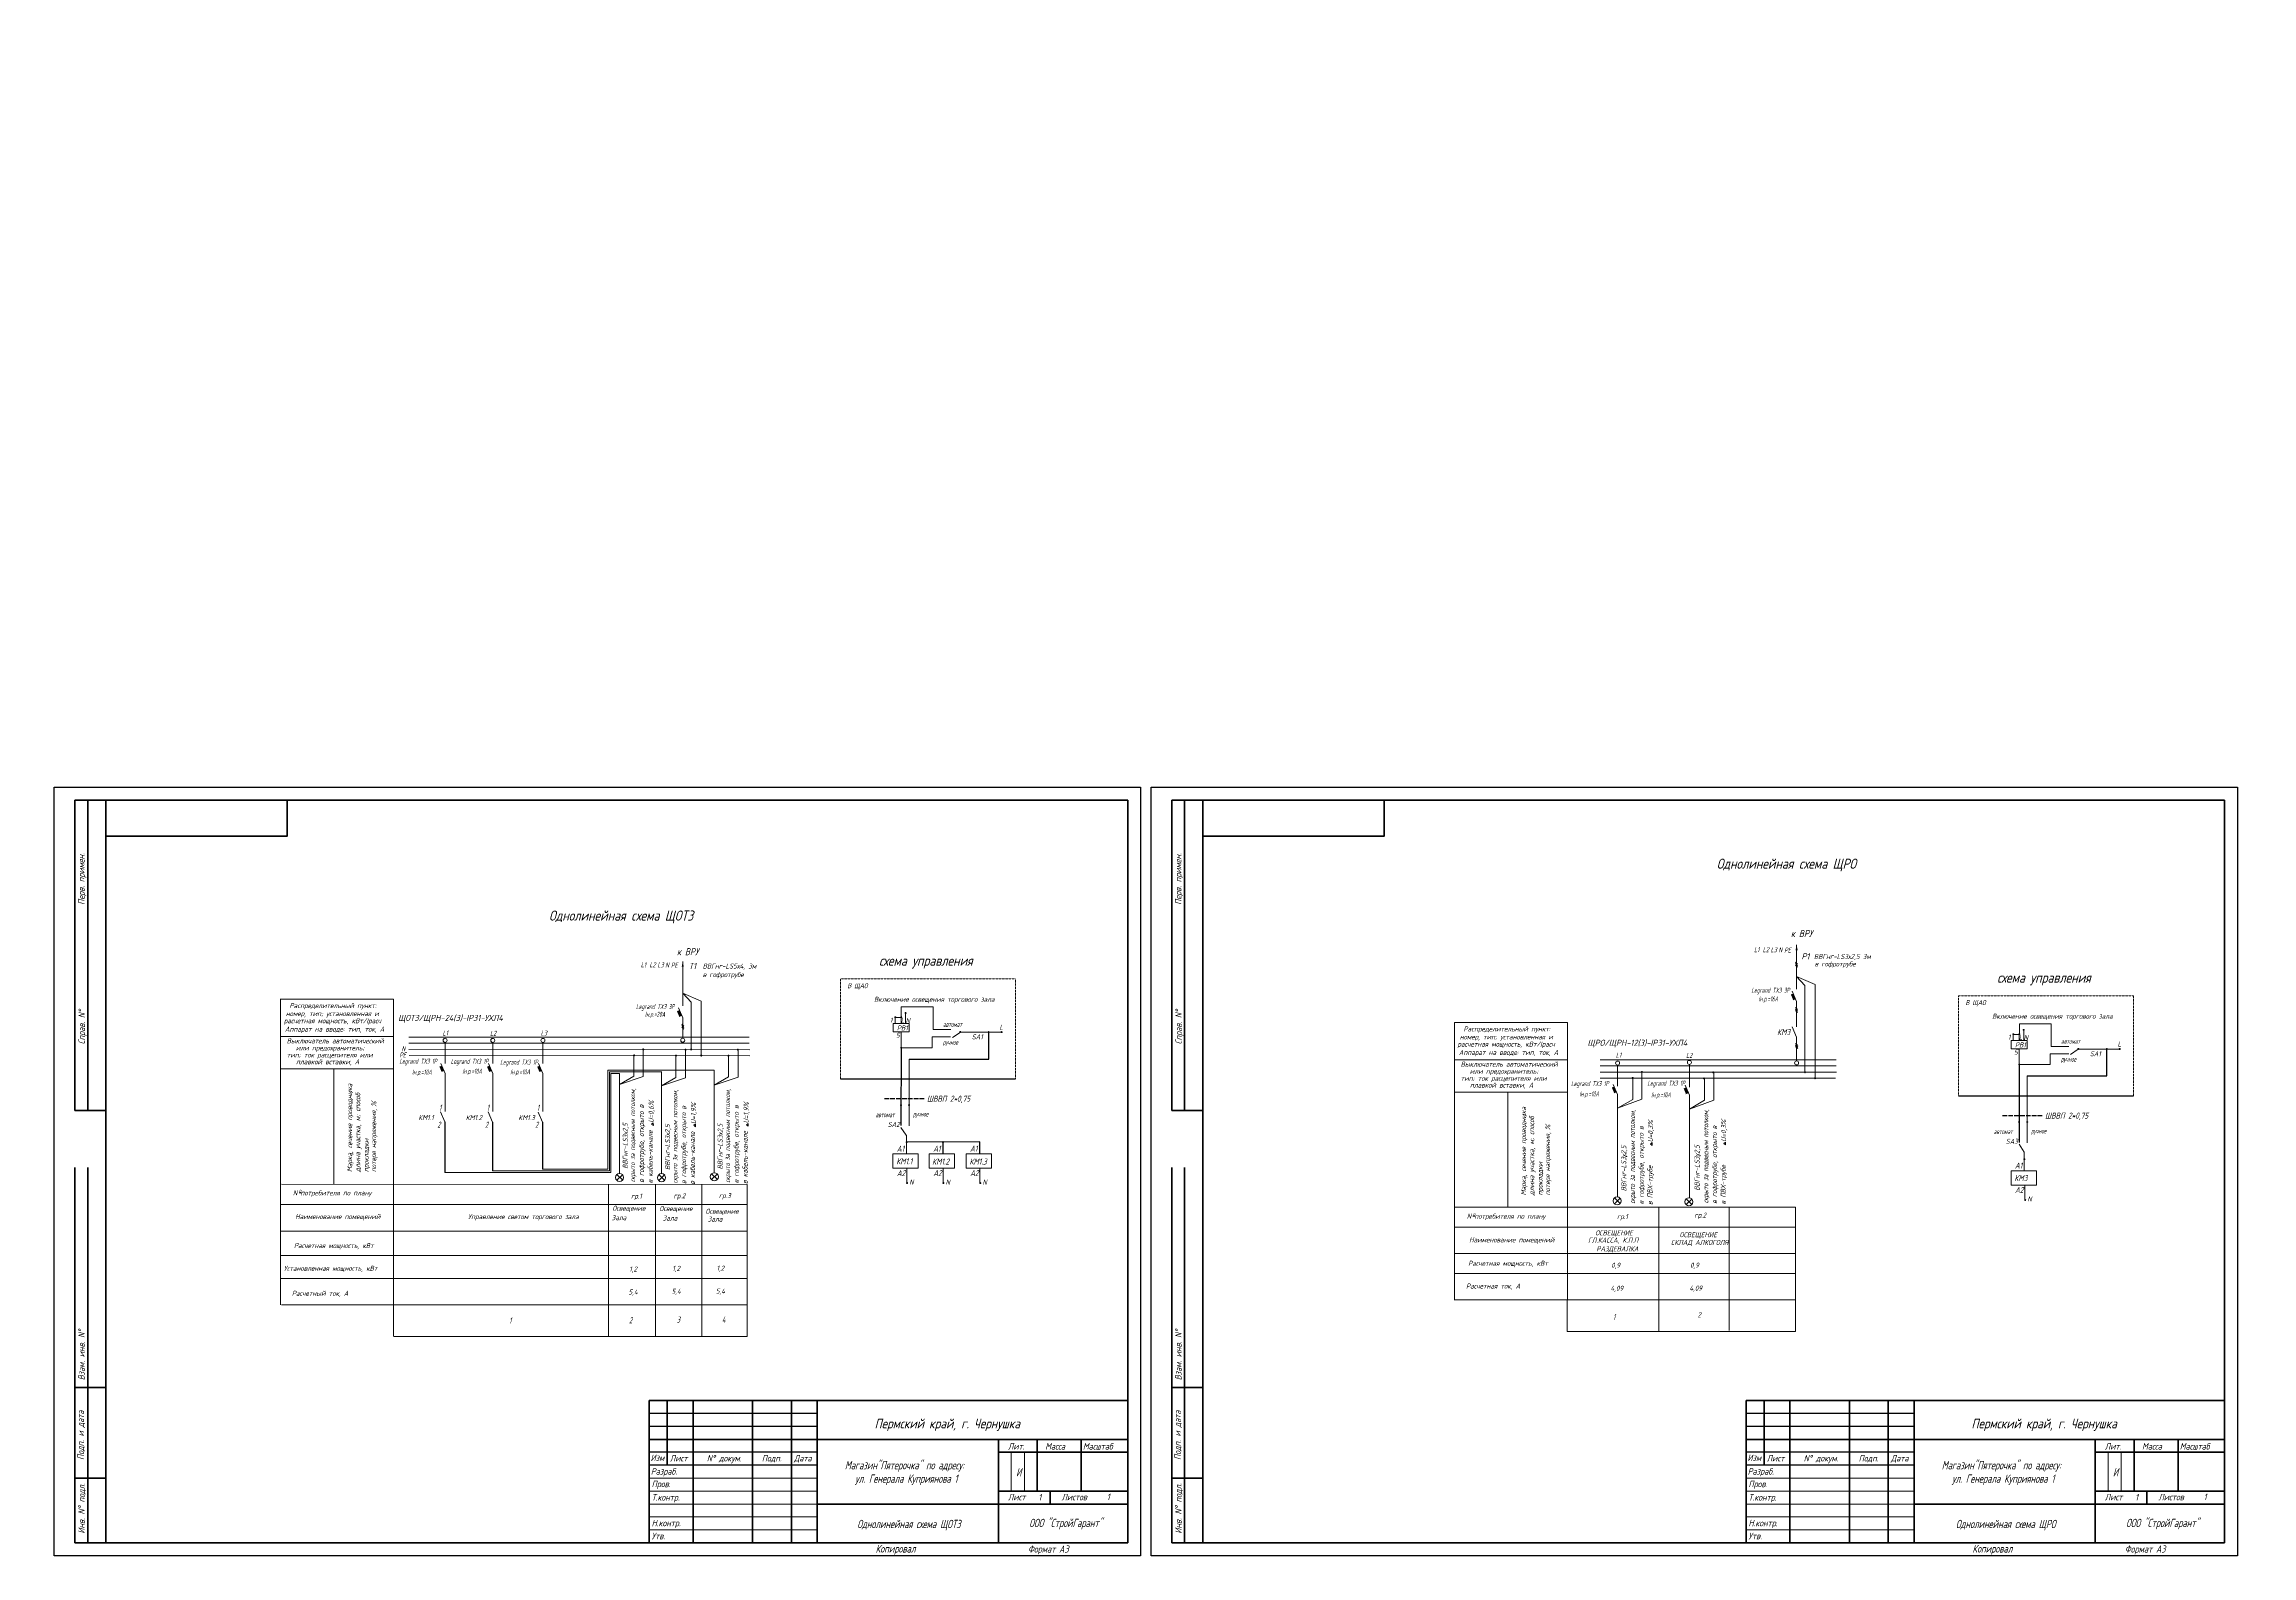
# Model space of a CAD drawing. Header units: millimetres. Extents: x 750 to 1911925457632, y 500 to 46276.
# Drawn here: x 179975 to 239858, y 510 to 41492 of the extents above; entities that cross this region are included whole.
import ezdxf
from ezdxf.enums import TextEntityAlignment as Align

# ---------------------------------------------------------------- set-up
doc = ezdxf.new("R2010")
doc.units = ezdxf.units.MM
doc.linetypes.add('HIDDEN2', pattern=[4.7625, 3.175, -1.5875])
for name, color, linetype in [('1', 7, 'Continuous'), ('KONTUR', 7, 'Continuous'), ('ST', 7, 'Continuous'), ('вова', 7, 'Continuous'), ('Проводки', 1, 'Continuous'), ('Электропроводки', 1, 'Continuous')]:
    doc.layers.add(name, color=color, linetype=linetype)
doc.layers.add('SHTAMP_Ном_пера__98', color=7, linetype='Continuous', lineweight=25, true_color=0x1f1f1f)
for name, color, linetype, lineweight in [('Основная', 7, 'Continuous', 40), ('текст', 250, 'Continuous', 20), ('тонкая', 7, 'Continuous', 20)]:
    doc.layers.add(name, color=color, linetype=linetype, lineweight=lineweight)
doc.styles.add('ROMANS', font='romans.shx', dxfattribs={"width": 0.7, "oblique": 15, "height": 1})
doc.styles.add('стиль1', font='romans.shx', dxfattribs={"width": 0.75, "oblique": 15, "height": 3.5})

msp = doc.modelspace()

# ---------------------------------------------------------------- hatches: boundary and pattern name
at = {"layer": 'Проводки', "lineweight": 20, "ltscale": 0.5}
h = msp.add_hatch(color=0, dxfattribs=at)
h.paths.add_polyline_path([(227510, 17073), (227510, 16929), (227539, 16929)])
h.paths.add_polyline_path([(227510, 17073), (227480, 16929), (227510, 16929)])
h = msp.add_hatch(color=0, dxfattribs=at)
h.paths.add_polyline_path([(197296, 16623), (197296, 16479), (197326, 16479)])
h.paths.add_polyline_path([(197296, 16623), (197267, 16479), (197296, 16479)])

# ---------------------------------------------------------------- linework, layer by layer
at = {"color": 0, "lineweight": 20}
for p, q in [((227510, 16212), (227737, 15969)), ((197296, 15762), (197524, 15519)), ((203342, 14944), (203341, 15226)), ((233669, 14486), (233669, 14768)), ((195967, 13516), (195967, 14095)), ((196223, 13505), (196223, 14248)), ((197112, 13482), (197112, 14061)), ((197368, 13471), (197368, 14214)), ((198540, 13499), (198540, 14078)), ((198796, 13488), (198796, 14231)), ((228587, 13794), (228541, 13794)), ((195578, 13284), (195967, 13516)), ((196723, 13250), (197112, 13482)), ((198151, 13267), (198540, 13499)), ((223063, 12885), (223063, 13465)), ((223313, 12886), (223313, 13629)), ((225010, 12861), (225010, 13440)), ((225260, 12861), (225260, 13604)), ((222654, 12642), (223063, 12885)), ((224601, 12618), (225010, 12861))]:
    msp.add_line(p, q, dxfattribs=at)
at = {"color": 0, "lineweight": 20, "ltscale": 0.5}
for p, q in [((227737, 15969), (227737, 13609)), ((197525, 15521), (197525, 14237))]:
    msp.add_line(p, q, dxfattribs=at)
for p, q in [((205596, 13977), (205596, 14708)), ((203222, 14287), (203215, 12173)), ((203436, 13977), (205596, 13977)), ((233549, 13829), (233543, 11715)), ((235924, 13519), (235924, 14250)), ((201575, 13443), (206322, 13443)), ((233764, 13519), (235924, 13519)), ((202769, 12906), (202894, 12906)), ((202926, 12906), (203051, 12906)), ((203082, 12906), (203207, 12906)), ((203249, 12905), (203374, 12905)), ((203405, 12905), (203530, 12905)), ((203562, 12905), (203687, 12905)), ((203719, 12905), (203843, 12905)), ((231902, 12985), (236650, 12985)), ((190844, 12272), (190844, 10901)), ((192137, 12270), (192137, 10945)), ((193497, 12270), (193497, 10988)), ((233097, 12448), (233222, 12448)), ((233254, 12448), (233379, 12448)), ((233410, 12448), (233535, 12448)), ((233577, 12447), (233702, 12447)), ((233733, 12447), (233858, 12447)), ((233890, 12447), (234015, 12447)), ((234046, 12447), (234171, 12447)), ((205355, 11729), (203367, 11724)), ((204356, 11408), (204356, 11727)), ((205356, 11408), (205355, 11729))]:
    msp.add_line(p, q)
at = {"color": 0}
for p, q in [((200946, 4369), (196385, 4369)), ((230698, 4369), (226137, 4369)), ((200946, 4018), (196385, 4018)), ((230698, 4018), (226137, 4018)), ((200946, 3317), (196385, 3317)), ((230698, 3317), (226137, 3317)), ((200946, 2966), (196385, 2966)), ((230698, 2966), (226137, 2966)), ((205858, 861), (205858, 861)), ((235609, 861), (235609, 861))]:
    msp.add_line(p, q, dxfattribs=at)
at = {"layer": '1', "color": 0, "lineweight": 20}
for p, q in [((227510, 15869), (227510, 17073)), ((197296, 15419), (197296, 16623)), ((227482, 16605), (227537, 16550)), ((227482, 16564), (227537, 16509)), ((227482, 16523), (227537, 16468)), ((227510, 16212), (228011, 15998)), ((186387, 7315), (186387, 15607)), ((186387, 15602), (189450, 15602)), ((189450, 15603), (189450, 6454)), ((197296, 15762), (197797, 15548)), ((227510, 15542), (227392, 15815)), ((227480, 15612), (227414, 15585)), ((228011, 15998), (228011, 13452)), ((197295, 15091), (197177, 15363)), ((197265, 15161), (197199, 15134)), ((197297, 14543), (197297, 15093)), ((197798, 15550), (197798, 14073)), ((203222, 14944), (203222, 15113)), ((227482, 15376), (227537, 15321)), ((227482, 15334), (227537, 15280)), ((227482, 15293), (227537, 15239)), ((227510, 14852), (227510, 15541)), ((186387, 14590), (189450, 14590)), ((189865, 14571), (199100, 14570)), ((189865, 14407), (199097, 14409)), ((190851, 13859), (190851, 14430)), ((192144, 13857), (192144, 14428)), ((193504, 13857), (193504, 14428)), ((197270, 14928), (197324, 14873)), ((197270, 14887), (197324, 14832)), ((197270, 14846), (197324, 14791)), ((204824, 14702), (204611, 14559)), ((218229, 7456), (218229, 14969)), ((218229, 14969), (221292, 14969)), ((221292, 14969), (221292, 7456)), ((227510, 14575), (227392, 14847)), ((227484, 14397), (227539, 14342)), ((227510, 13927), (227510, 14583)), ((233550, 14486), (233550, 14655)), ((189867, 14234), (199117, 14229)), ((189877, 14070), (199119, 14067)), ((190852, 13586), (190734, 13859)), ((192144, 13584), (192027, 13857)), ((193505, 13584), (193387, 13857)), ((218229, 13958), (221292, 13958)), ((222177, 13958), (228587, 13958)), ((222177, 13794), (228570, 13794)), ((222654, 13244), (222654, 13815)), ((224601, 13219), (224602, 13832)), ((227484, 14356), (227539, 14301)), ((227484, 14315), (227539, 14260)), ((235151, 14244), (234938, 14101)), ((186387, 13715), (189450, 13715)), ((187836, 13715), (187836, 10597)), ((195578, 10876), (195578, 13588)), ((195578, 13284), (196223, 13505)), ((196723, 10876), (196723, 13633)), ((196723, 13250), (197368, 13471)), ((198151, 10891), (198151, 13571)), ((198151, 13267), (198796, 13488)), ((222182, 13621), (228589, 13621)), ((222182, 13457), (228562, 13457)), ((222654, 13020), (222537, 13292)), ((224601, 12995), (224484, 13268)), ((218229, 13082), (221292, 13082)), ((219679, 13082), (219679, 9965)), ((222624, 13090), (222559, 13063)), ((222654, 10241), (222654, 13019)), ((222654, 12642), (223313, 12886)), ((224571, 13065), (224506, 13038)), ((224601, 10216), (224601, 12994)), ((224601, 12618), (225260, 12861)), ((190844, 12272), (190726, 12545)), ((192137, 12270), (192019, 12543)), ((193497, 12270), (193379, 12542)), ((196451, 12215), (196498, 12252)), ((196499, 12177), (196451, 12215)), ((196501, 12177), (196453, 12215)), ((196498, 12252), (196499, 12177)), ((197597, 12181), (197644, 12218)), ((197645, 12143), (197597, 12181)), ((197646, 12143), (197599, 12181)), ((197644, 12218), (197645, 12143)), ((199025, 12198), (199071, 12235)), ((199073, 12160), (199025, 12198)), ((199074, 12160), (199026, 12198)), ((199071, 12235), (199073, 12160)), ((203359, 11912), (203216, 12125)), ((223544, 11673), (223591, 11711)), ((223592, 11635), (223544, 11673)), ((223591, 11711), (223592, 11635)), ((225532, 11688), (225578, 11726)), ((225580, 11650), (225532, 11688)), ((225578, 11726), (225580, 11650)), ((233686, 11454), (233544, 11667)), ((186410, 10583), (199046, 10581)), ((186889, 10347), (186944, 10347)), ((195279, 10582), (195279, 6454)), ((196557, 10582), (196557, 6460)), ((197813, 10581), (197813, 6460)), ((199046, 10581), (199045, 6454)), ((186392, 10035), (199045, 10035)), ((218229, 9965), (227483, 9965)), ((218731, 9714), (218786, 9714)), ((223768, 9965), (223768, 6583)), ((225678, 9965), (225678, 6615)), ((227483, 9965), (227483, 6594)), ((186392, 9316), (199045, 9316)), ((218229, 9418), (227483, 9418)), ((186392, 8653), (199045, 8653)), ((218229, 8706), (227483, 8706)), ((186374, 8028), (199045, 8028)), ((218221, 8163), (227483, 8163)), ((186410, 7315), (199045, 7316)), ((218221, 7452), (227483, 7452))]:
    msp.add_line(p, q, dxfattribs=at)
at = {"layer": '1', "color": 0, "lineweight": 20, "const_width": 27.3}
for points in [[(203048, 15110, 1), (203075, 15110, 1)], [(203209, 15111, 1), (203237, 15111, 1)], [(203327, 15225, 1), (203354, 15225, 1)], [(204810, 14712, 1), (204837, 14712, 1)], [(205594, 14721, 1), (205594, 14693, 1)], [(205945, 14722, 1), (205945, 14694, 1)], [(233376, 14652, 1), (233403, 14652, 1)], [(233537, 14653, 1), (233565, 14653, 1)], [(233655, 14767, 1), (233682, 14767, 1)], [(195964, 14076, 1), (195992, 14076, 1)], [(196211, 14240, 1), (196239, 14240, 1)], [(197101, 14071, 1), (197128, 14071, 1)], [(197361, 14232, 1), (197388, 14232, 1)], [(197511, 14237, 1), (197538, 14237, 1)], [(197784, 14073, 1), (197812, 14073, 1)], [(198521, 14069, 1), (198548, 14069, 1)], [(198777, 14233, 1), (198804, 14233, 1)], [(203208, 14287, 1), (203235, 14287, 1)], [(233536, 13829, 1), (233563, 13829, 1)], [(235138, 14254, 1), (235165, 14254, 1)], [(235922, 14263, 1), (235922, 14235, 1)], [(236273, 14264, 1), (236273, 14236, 1)], [(223049, 13465, 1), (223077, 13465, 1)], [(223299, 13629, 1), (223327, 13629, 1)], [(224985, 13452, 1), (225012, 13452, 1)], [(225235, 13616, 1), (225262, 13616, 1)], [(227723, 13621, 1), (227751, 13621, 1)], [(227997, 13457, 1), (228024, 13457, 1)], [(203203, 12730, 1), (203230, 12730, 1)], [(203423, 12730, 1), (203450, 12730, 1)], [(233531, 12272, 1), (233558, 12272, 1)], [(233751, 12272, 1), (233778, 12272, 1)], [(203369, 11737, 1), (203369, 11710, 1)], [(204357, 11739, 1), (204357, 11712, 1)], [(233688, 11277, 1), (233688, 11249, 1)], [(203368, 10616, 1), (203395, 10616, 1)], [(204354, 10616, 1), (204381, 10616, 1)], [(205353, 10616, 1), (205381, 10616, 1)], [(233696, 10158, 1), (233723, 10158, 1)]]:
    msp.add_lwpolyline(points, format="xyb", close=True, dxfattribs=at)
at = {"layer": '1', "color": 0, "lineweight": 20}
for centre in [(190851, 14485), (192144, 14483), (193504, 14483), (197297, 14488), (222654, 13870), (224602, 13887), (227510, 13872)]:
    msp.add_circle(centre, 54.7, dxfattribs=at)
for p in [(222900, 11340), (224887, 11355)]:
    msp.add_point(p, dxfattribs=at)
for points in [[(227420, 15754), (227420, 15754), (227354, 15727), (227480, 15612)], [(227354, 15727), (227414, 15585), (227480, 15612)], [(227480, 15612), (227480, 15612), (227420, 15754)], [(197205, 15303), (197205, 15303), (197139, 15276), (197265, 15161)], [(197139, 15276), (197199, 15134), (197265, 15161)], [(197265, 15161), (197265, 15161), (197205, 15303)], [(190761, 13799), (190761, 13799), (190696, 13771), (190821, 13657)], [(190821, 13657), (190821, 13657), (190761, 13799)], [(192054, 13797), (192054, 13797), (191988, 13769), (192114, 13655)], [(192114, 13655), (192114, 13655), (192054, 13797)], [(193414, 13797), (193414, 13797), (193349, 13769), (193474, 13654)], [(193474, 13654), (193474, 13654), (193414, 13797)], [(190696, 13771), (190756, 13629), (190821, 13657)], [(191988, 13769), (192049, 13627), (192114, 13655)], [(193349, 13769), (193409, 13627), (193474, 13654)], [(222564, 13232), (222564, 13232), (222498, 13205), (222624, 13090)], [(222498, 13205), (222559, 13063), (222624, 13090)], [(222624, 13090), (222624, 13090), (222564, 13232)], [(224511, 13208), (224511, 13208), (224445, 13180), (224571, 13065)], [(224445, 13180), (224506, 13038), (224571, 13065)], [(224571, 13065), (224571, 13065), (224511, 13208)]]:
    msp.add_solid(points, dxfattribs=at)
at = {"layer": 'KONTUR', "color": 0}
for p, q in [((180247, 510), (180247, 21350)), ((180247, 21350), (209717, 21350)), ((209717, 21350), (209717, 510)), ((209998, 510), (209998, 21350)), ((209998, 21350), (239469, 21350)), ((239469, 21350), (239469, 510)), ((209717, 510), (180247, 510)), ((239469, 510), (209998, 510))]:
    msp.add_line(p, q, dxfattribs=at)
at = {"layer": 'ST', "linetype": 'HIDDEN2', "lineweight": 15}
for p, q in [((201576, 16153), (206322, 16153)), ((201576, 13443), (201576, 16153)), ((206322, 16153), (206322, 13443)), ((231903, 15695), (236650, 15695)), ((231903, 12985), (231903, 15695)), ((236650, 15695), (236650, 12985))]:
    msp.add_line(p, q, dxfattribs=at)
at = {"layer": 'ST', "lineweight": 15}
for p, q in [((203057, 15102), (203225, 15102)), ((203225, 15102), (203225, 15395)), ((203225, 15395), (204085, 15395)), ((204085, 15395), (204085, 14780)), ((204563, 14577), (204061, 14577)), ((204061, 14577), (204061, 14284)), ((204085, 14780), (204569, 14780)), ((204832, 14708), (205942, 14708)), ((233385, 14644), (233552, 14644)), ((233552, 14644), (233552, 14937)), ((233552, 14937), (234413, 14937)), ((234413, 14937), (234413, 14322)), ((204061, 14284), (203219, 14284)), ((203436, 13977), (203437, 12167)), ((234389, 13826), (233546, 13826)), ((234891, 14119), (234389, 14119)), ((234389, 14119), (234389, 13826)), ((234413, 14322), (234897, 14322)), ((235160, 14250), (236269, 14250)), ((233764, 13519), (233764, 11709)), ((203369, 11912), (203365, 11408)), ((233686, 11454), (233686, 10950))]:
    msp.add_line(p, q, dxfattribs=at)
at = {"layer": 'Основная', "color": 0}
for p, q in [((180808, 20999), (180808, 12579)), ((209366, 20999), (180808, 20999)), ((181159, 12579), (181159, 20999)), ((181650, 3668), (181650, 20999)), ((186569, 20008), (186569, 20991)), ((209366, 861), (209366, 20999)), ((210559, 20999), (210559, 12579)), ((239118, 20999), (210559, 20999)), ((210910, 12579), (210910, 20999)), ((211401, 3668), (211401, 20999)), ((216320, 20008), (216320, 20991)), ((239118, 861), (239118, 20999)), ((186562, 20017), (181650, 20017)), ((216313, 20017), (211401, 20017)), ((181650, 12579), (180808, 12579)), ((211401, 12579), (210559, 12579)), ((180808, 861), (180808, 11035)), ((181159, 861), (181159, 11035)), ((210559, 861), (210559, 11035)), ((210910, 861), (210910, 11035)), ((181650, 5071), (180808, 5071)), ((211401, 5071), (210559, 5071)), ((196385, 4720), (196385, 861)), ((209366, 4720), (196385, 4720)), ((196876, 2966), (196876, 4720)), ((197578, 4720), (197578, 861)), ((199192, 861), (199192, 4720)), ((200245, 4720), (200245, 861)), ((200946, 4720), (200946, 861)), ((226137, 4720), (226137, 861)), ((239118, 4720), (226137, 4720)), ((226628, 2966), (226628, 4720)), ((227330, 4720), (227330, 861)), ((228943, 861), (228943, 4720)), ((229996, 4720), (229996, 861)), ((230698, 4720), (230698, 861)), ((181650, 861), (181650, 3668)), ((196385, 3668), (209366, 3668)), ((205858, 3668), (205858, 861)), ((206911, 3668), (206911, 2264)), ((208103, 3668), (208103, 2264)), ((211401, 861), (211401, 3668)), ((226137, 3668), (239118, 3668)), ((235609, 3668), (235609, 861)), ((236662, 3668), (236662, 2264)), ((237855, 3668), (237855, 2264)), ((205858, 3317), (209366, 3317)), ((235609, 3317), (239118, 3317)), ((181650, 2615), (180808, 2615)), ((211401, 2615), (210559, 2615)), ((209366, 1913), (200946, 1913)), ((209366, 2264), (205858, 2264)), ((207261, 2264), (207261, 1913)), ((239118, 1913), (230698, 1913)), ((239118, 2264), (235609, 2264)), ((237013, 2264), (237013, 1913)), ((209366, 861), (180808, 861)), ((239118, 861), (210559, 861))]:
    msp.add_line(p, q, dxfattribs=at)
at = {"layer": 'тонкая', "color": 0}
for p, q in [((206208, 3302), (206208, 2264)), ((206564, 3302), (206564, 2264)), ((235959, 3302), (235959, 2264)), ((236316, 3302), (236316, 2264)), ((196385, 2615), (200946, 2615)), ((226137, 2615), (230698, 2615)), ((200946, 2264), (196385, 2264)), ((200946, 1913), (196385, 1913)), ((230698, 2264), (226137, 2264)), ((230698, 1913), (226137, 1913))]:
    msp.add_line(p, q, dxfattribs=at)
for points in [[(196385, 1563), (200946, 1563)], [(196385, 1212), (200946, 1212)], [(226137, 1563), (230698, 1563)], [(226137, 1212), (230698, 1212)]]:
    msp.add_lwpolyline(points, dxfattribs=at)
at = {"layer": 'Электропроводки', "color": 0, "lineweight": 20}
for p, q in [((203059, 15103), (203059, 14942)), ((203222, 14717), (203222, 14273)), ((233387, 14645), (233387, 14484)), ((233550, 14259), (233550, 13815)), ((190852, 12559), (190852, 13586)), ((192144, 12557), (192144, 13584)), ((193505, 12556), (193505, 13584)), ((195262, 10990), (195262, 13678)), ((195262, 13678), (198153, 13678)), ((195306, 10945), (195306, 13634)), ((195306, 13634), (196727, 13634)), ((195349, 10902), (195349, 13590)), ((195349, 13590), (195578, 13590)), ((198151, 13677), (198151, 13569)), ((195349, 10901), (190842, 10901)), ((195306, 10945), (192137, 10945)), ((195262, 10988), (193497, 10988)), ((195668, 10848), (195509, 10690)), ((195509, 10848), (195668, 10690)), ((196807, 10844), (196648, 10685)), ((196648, 10844), (196807, 10685)), ((198239, 10867), (198081, 10708)), ((198081, 10867), (198239, 10708)), ((203371, 11020), (203371, 10606)), ((204356, 11020), (204356, 10606)), ((205356, 11020), (205356, 10606)), ((222569, 10214), (222723, 10060)), ((222721, 10207), (222569, 10055)), ((224516, 10190), (224670, 10036)), ((224668, 10183), (224516, 10031)), ((233698, 10562), (233698, 10148)), ((221286, 7441), (221286, 6588)), ((221286, 6588), (227483, 6588)), ((189469, 6454), (199045, 6454))]:
    msp.add_line(p, q, dxfattribs=at)
for points in [[(203001, 14943), (203438, 14943), (203438, 14716), (203001, 14716)], [(233328, 14485), (233766, 14485), (233766, 14258), (233328, 14258)], [(202998, 11408), (203686, 11408), (203686, 11020), (202998, 11020)], [(203984, 11408), (204672, 11408), (204672, 11020), (203984, 11020)], [(204983, 11408), (205672, 11408), (205672, 11020), (204983, 11020)], [(233326, 10950), (234014, 10950), (234014, 10562), (233326, 10562)]]:
    msp.add_lwpolyline(points, close=True, dxfattribs=at)
for centre in [(195582, 10767), (196721, 10762), (198153, 10785), (222641, 10133), (224588, 10108)]:
    msp.add_circle(centre, 109, dxfattribs=at)

# ---------------------------------------------------------------- texts
at = {"color": 0, "lineweight": 20, "style": 'ROMANS', "oblique": 15}
for s, height, width, p in [('L1', 136.7, 0.7, (226354, 16875)), ('L2', 136.7, 0.7, (226589, 16875)), ('L3', 136.7, 0.7, (226804, 16873)), ('N', 137, 0.7, (227016, 16871)), ('РЕ', 136.7, 0.7, (227172, 16864)), ('L1', 136.7, 0.7, (196158, 16465)), ('L2', 136.7, 0.7, (196393, 16465)), ('L3', 136.7, 0.7, (196608, 16463)), ('N', 137, 0.7, (196820, 16461)), ('РЕ', 136.7, 0.7, (196976, 16454)), ('L1', 136.7, 0.7, (190782, 14616)), ('L2', 136.7, 0.7, (192069, 14607)), ('L3', 136.7, 0.7, (193443, 14611)), ('РЕ', 136.7, 0.7, (189607, 14020)), ('N', 137, 0.7, (189667, 14190)), ('L1', 136.7, 0.7, (222606, 14014)), ('L2', 136.7, 0.7, (224511, 14009)), ('1', 164, 0.6, (190688, 12579)), ('1', 164, 0.6, (191981, 12577)), ('1', 164, 0.6, (193341, 12577)), ('2', 164, 0.6, (190640, 12117)), ('2', 164, 0.6, (191933, 12115)), ('2', 164, 0.6, (193293, 12115)), ('1', 164, 0.6, (192588, 6808)), ('2', 164, 0.6, (195841, 6814)), ('3', 164, 0.6, (197138, 6833)), ('4', 164, 0.6, (198361, 6833)), ('1', 164, 0.6, (222530, 6906))]:
    msp.add_text(s, height=height, dxfattribs=dict(at, width=width)).set_placement(p)
at = {"color": 0, "lineweight": 20, "style": 'ROMANS', "oblique": 15, "width": 0.6}
for s, height, p in [('Legrand TX3 3P', 136.75, (226280, 15842)), ('Iн.р.=16А', 136.7, (226473, 15610)), ('Legrand TX3 3P', 136.75, (196029, 15401)), ('Iн.р.=20А', 136.7, (196270, 15191)), ('ручное', 136.7, (204350, 14434)), ('автомат', 136.7, (204356, 14918)), ('автомат', 136.7, (234684, 14460)), ('Legrand TX3 1P', 136.75, (189609, 13918)), ('Legrand TX3 1P', 136.75, (191003, 13916)), ('Legrand TX3 1P', 136.75, (192345, 13893)), ('ручное', 136.7, (234678, 13976)), ('Iн.р.=10А', 136.7, (189954, 13625)), ('Iн.р.=10А', 136.7, (191318, 13649)), ('Iн.р.=10А', 136.7, (192619, 13633)), ('Legrand TX3 1P', 136.75, (221392, 13312)), ('Legrand TX3 1P', 136.75, (223460, 13322)), ('Iн.р.=10А', 136.7, (221617, 13033)), ('Iн.р.=10А', 136.7, (223564, 13008)), ('автомат', 136.7, (202526, 12469)), ('ручное', 136.7, (203541, 12488)), ('автомат', 136.7, (232854, 12011)), ('ручное', 136.7, (233869, 12030))]:
    msp.add_text(s, height=height, dxfattribs=at).set_placement(p, align=Align.MIDDLE_LEFT)
at = {"color": 0, "linetype": 'ByBlock', "lineweight": 25, "style": 'ROMANS', "oblique": 15, "width": 0.8}
for p in [(202500, 3965), (232251, 3965)]:
    msp.add_text('Пермский край, г. Чернушка', height=263.29, dxfattribs=at).set_placement(p)
at = {"layer": '1', "color": 0, "lineweight": 20, "style": 'ROMANS', "oblique": 15}
for s, height, width, p in [('Однолинейная cхема ЩРО', 273.49, 0.8, (225345, 19137)), ('Однолинейная cхема ЩОТЗ', 273.49, 0.8, (193670, 17731)), ('к ВРУ', 191.4, 0.8, (227355, 17286)), ('к ВРУ', 191.4, 0.8, (197140, 16793)), ('Р1', 164.1, 0.8, (227642, 16681)), ('ВВГнг-LS3х2,5 3м', 136.75, 0.8, (227979, 16690)), ('Т1', 164.1, 0.8, (197462, 16420)), ('ВВГнг-LS5х4, 3м', 136.75, 0.8, (197837, 16430)), ('в гофротрубе', 136.75, 0.8, (197837, 16200)), ('схема управления', 273.49, 0.8, (202623, 16506)), ('в гофротрубе', 136.75, 0.8, (227998, 16489)), ('схема управления', 273.49, 0.8, (232951, 16048)), ('В ЩАО', 136.7, 0.74, (201760, 15898)), ('Включение освещения торгового зала', 136.75, 0.8, (202485, 15529)), ('В ЩАО', 136.7, 0.74, (232088, 15440)), ('расчетная мощность, кВт/Iрасч', 136.75, 0.8, (186476, 14948)), ('номер, тип; установленная и', 136.75, 0.8, (186531, 15143)), ('Раcпределительный пункт:', 136.75, 0.8, (186629, 15359)), ('ЩОТЗ/ЩРН-24(З)-IP31-УХЛ4', 164.09, 0.8, (189576, 15011)), ('1', 137, 0.8, (202914, 14960)), ('L', 137, 0.8, (203209, 14954)), ('N', 137, 0.8, (203341, 14951)), ('Включение освещения торгового зала', 136.75, 0.8, (232813, 15071)), ('Аппарат на вводе: тип, ток, А', 136.75, 0.8, (186508, 14721)), ('Выключатель автоматический', 136.75, 0.8, (186556, 14403)), ('5', 137, 0.8, (203079, 14553)), ('РВ1', 136.7, 0.8, (203104, 14752)), ('SA1', 136.7, 0.8, (205136, 14511)), ('L', 137, 0.8, (205887, 14774)), ('расчетная мощность, кВт/Iрасч', 136.75, 0.8, (218311, 14315)), ('номер, тип; установленная и', 136.75, 0.8, (218373, 14510)), ('Раcпределительный пункт:', 136.75, 0.8, (218472, 14726)), ('ЩРО/ЩРН-12(З)-IP31-УХЛ4', 164.09, 0.8, (221837, 14337)), ('1', 137, 0.8, (233242, 14502)), ('РВ1', 136.7, 0.8, (233432, 14294)), ('L', 137, 0.8, (233537, 14496)), ('N', 137, 0.8, (233669, 14493)), ('L', 137, 0.8, (236215, 14316)), ('тип; ток расцепителя или', 136.75, 0.8, (186556, 14021)), ('или предохранитель;', 136.75, 0.8, (186802, 14212)), ('плавкой вставки, А', 136.75, 0.8, (186807, 13835)), ('Аппарат на вводе: тип, ток, А', 136.75, 0.8, (218350, 14089)), ('Выключатель автоматический', 136.75, 0.8, (218398, 13771)), ('5', 137, 0.8, (233407, 14095)), ('SA1', 136.7, 0.8, (235464, 14053)), ('тип; ток расцепителя или', 136.75, 0.8, (218398, 13388)), ('или предохранитель;', 136.75, 0.8, (218644, 13579)), ('плавкой вставки, А', 136.75, 0.8, (218649, 13203)), ('КМ1.1', 136.7, 0.8, (190124, 12323)), ('КМ1.2', 136.7, 0.8, (191411, 12321)), ('КМ1.3', 136.7, 0.8, (192838, 12321)), ('SA2', 136.7, 0.8, (202855, 12137)), ('SA3', 136.7, 0.8, (233183, 11679)), (' N потребителя по плану', 136.75, 0.8, (186636, 10282)), ('о', 98.5, 0.8, (186886, 10364)), ('гр.1', 136.7, 0.8, (195894, 10195)), ('гр.2', 136.7, 0.8, (197048, 10203)), ('гр.3', 136.7, 0.8, (198277, 10208)), ('N', 137, 0.8, (203440, 10573)), ('N', 137, 0.8, (204426, 10573)), ('N', 137, 0.8, (205426, 10573)), ('N', 137, 0.8, (233768, 10115)), ('Наименование помещений', 136.75, 0.8, (186784, 9640)), ('Управление светом торгового зала', 136.75, 0.8, (191474, 9637)), ('Зала ', 136.7, 0.8, (195371, 9609)), ('Освещение', 136.7, 0.8, (195388, 9865)), ('Освещение', 136.7, 0.8, (196664, 9857)), ('Зала ', 136.7, 0.8, (196756, 9598)), ('Освещение', 136.7, 0.8, (197916, 9783)), ('Зала ', 136.7, 0.8, (197978, 9571)), (' N потребителя по плану', 136.75, 0.8, (218478, 9649)), ('о', 98.5, 0.8, (218728, 9731)), ('гр.1', 136.7, 0.8, (222637, 9638)), ('гр.2', 136.7, 0.8, (224737, 9679)), ('Расчетная мощность, кВт', 136.75, 0.8, (186750, 8854)), ('Наименование помещений', 136.75, 0.8, (218627, 9008)), ('ГЛ.КАССА, К.П.П', 136.75, 0.8, (221854, 9001)), ('ОСВЕЩЕНИЕ', 136.7, 0.8, (222051, 9198)), ('СКЛАД АЛКОГОЛЯ', 136.75, 0.8, (224103, 8938)), ('ОСВЕЩЕНИЕ', 136.7, 0.8, (224334, 9148)), ('Расчетная мощность, кВт', 136.75, 0.8, (218600, 8372)), ('РАЗДЕВАЛКА', 136.7, 0.8, (222076, 8765)), ('0,9', 136.7, 0.8, (222480, 8318)), ('0,9', 136.7, 0.8, (224620, 8321)), ('Установленная мощность, кВт', 136.75, 0.8, (186478, 8236)), ('1,2', 136.7, 0.8, (195845, 8216)), ('1,2', 136.7, 0.8, (197014, 8236)), ('1,2', 136.7, 0.8, (198213, 8240)), ('Расчетная ток, А', 136.75, 0.8, (218543, 7756)), ('4,09', 136.7, 0.8, (222461, 7696)), ('4,09', 136.7, 0.8, (224601, 7699)), ('Расчетный ток, А', 136.75, 0.8, (186693, 7558)), ('5,4', 136.7, 0.8, (195826, 7594)), ('5,4', 136.7, 0.8, (196995, 7614)), ('5,4', 136.7, 0.8, (198194, 7618)), ('2', 137, 0.8, (224824, 6976))]:
    msp.add_text(s, height=height, dxfattribs=dict(at, width=width)).set_placement(p)
for s, height, width, p in [('Марка, сечение проводника ', 136.75, 0.8, (188330, 10913)), (';', 164, 0.8, (188339, 13040)), ('длина участка, м; способ', 136.75, 0.8, (188550, 10913)), ('%', 137, 0.8, (188987, 12682)), ('скрыто за подвесным потолком,', 136.75, 0.74, (196006, 10642)), ('U=0,6%%%', 136.7, 0.8, (196508, 12250)), ('скрыто за подвесным потолком,', 136.75, 0.74, (197152, 10608)), ('U=1,9%%%', 136.7, 0.8, (197654, 12216)), ('скрыто за подвесным потолком,', 136.75, 0.74, (198580, 10625)), ('U=1,9%%%', 136.7, 0.8, (199082, 12233)), ('потеря напряжения,', 136.75, 0.8, (188981, 10913)), ('ВВГнг-LS3х2,5', 136.75, 0.8, (195807, 11002)), ('в гофротрубе, открыто в ', 136.75, 0.8, (196244, 10624)), ('ВВГнг-LS3х2,5', 136.75, 0.8, (196952, 10968)), ('в гофротрубе, открыто в ', 136.75, 0.8, (197390, 10590)), ('ВВГнг-LS3х2,5', 136.75, 0.8, (198380, 10985)), ('в гофротрубе, открыто в ', 136.75, 0.8, (198817, 10607)), ('Марка, сечение проводника ', 136.75, 0.8, (220172, 10281)), (';', 164, 0.8, (220181, 12408)), ('длина участка, м; способ', 136.75, 0.8, (220392, 10281)), ('%', 137, 0.8, (220829, 12050)), ('скрыто за подвесным потолком,', 136.75, 0.74, (223125, 10056)), ('U=0,3%%%', 136.7, 0.8, (223612, 11720)), ('скрыто за подвесным потолком,', 136.75, 0.74, (225113, 10071)), ('U=0,3%%%', 136.7, 0.8, (225599, 11735)), (',', 137, 0.8, (188336, 11388)), ('прокладки', 136.7, 0.8, (188778, 10913)), ('в кабель-канале', 136.75, 0.8, (196482, 10607)), ('в кабель-канале', 136.75, 0.8, (197627, 10573)), ('в кабель-канале', 136.75, 0.8, (199055, 10590)), ('потеря напряжения,', 136.75, 0.8, (220823, 10281)), ('ВВГнг-LS3х2,5', 136.75, 0.8, (222890, 10393)), ('в гофротрубе, открыто в ', 136.75, 0.8, (223363, 10038)), ('ВВГнг-LS3х2,5', 136.75, 0.8, (224878, 10408)), ('в гофротрубе, открыто в ', 136.75, 0.8, (225351, 10053)), (',', 137, 0.8, (220178, 10755)), ('прокладки', 136.7, 0.8, (220620, 10281)), ('в ПВХ-трубе', 136.75, 0.8, (223601, 10021)), ('в ПВХ-трубе', 136.75, 0.8, (225588, 10036))]:
    msp.add_text(s, height=height, rotation=90, dxfattribs=dict(at, width=width)).set_placement(p)
at = {"layer": 'SHTAMP_Ном_пера__98', "color": 0, "linetype": 'ByBlock', "lineweight": 25, "char_height": 225, "attachment_point": 5, "line_spacing_factor": 0.971274, "style": 'ROMANS'}
for s, insert, width in [('Магазин"Пятерочка" по адресу:\\P ул. Генерала Куприянова 1', (203310, 2754), 3873.2), ('Магазин"Пятерочка" по адресу:\\P ул. Генерала Куприянова 1', (233062, 2754), 3873.2), ('И', (206409, 2777), 3689.6), ('И', (236160, 2777), 3689.6), ('Однолинейная схема ЩОТЗ', (203431, 1342), 3689.6), ('ООО "СтройГарант"', (207684, 1371), 3689.6), ('Однолинейная схема ЩРО', (233182, 1342), 3689.6), ('ООО "СтройГарант"', (237435, 1371), 3689.6)]:
    msp.add_mtext(s, dxfattribs=dict(at, insert=insert, width=width))
at = {"layer": 'вова', "color": 0, "lineweight": 20, "style": 'ROMANS', "oblique": 15, "width": 0.7}
for s, height, p in [('КМ3', 164.1, (226981, 14708)), ('ШВВП 2*0,75', 164.09, (203919, 12902)), ('ШВВП 2*0,75', 164.09, (234247, 12444)), ('А1', 164.1, (203103, 11548)), ('А1', 164.1, (204089, 11548)), ('А1', 164.1, (205089, 11548)), ('КМ1.1', 164.1, (203088, 11208)), ('А2', 164.1, (203106, 10887)), ('КМ1.2', 164.1, (204061, 11199)), ('А2', 164.1, (204092, 10887)), ('КМ1.3', 164.1, (205074, 11199)), ('А2', 164.1, (205092, 10887)), ('КМ3', 164.1, (233416, 10750)), ('А1', 164.1, (233431, 11091)), ('А2', 164.1, (233434, 10429))]:
    msp.add_text(s, height=height, dxfattribs=at).set_placement(p, align=Align.MIDDLE_LEFT)
at = {"layer": 'текст', "color": 0, "style": 'стиль1', "oblique": 15, "width": 0.75}
for s, p in [('Перв. примен.', (181071, 18158)), ('Перв. примен.', (210823, 18158)), ('Справ. N%%d', (181082, 14377)), ('Справ. N%%d', (210834, 14377)), ('Взам. инв. N%%d', (181076, 5269)), ('Взам. инв. N%%d', (210827, 5269)), ('Подп. и дата', (181055, 3109)), ('Подп. и дата', (210807, 3109)), ('Инв. N%%d подл.', (181076, 1111)), ('Инв. N%%d подл.', (210827, 1111))]:
    msp.add_text(s, height=175.42, rotation=90, dxfattribs=at).set_placement(p)
for s, height, p in [('Изм', 175.4, (196424, 3079)), ('Лист', 175.4, (196948, 3068)), ('N%%d докум. ', 175.42, (197950, 3068)), ('Подп.', 175.4, (199442, 3068)), ('Дата', 175.4, (200315, 3068)), ('Лит.', 175.4, (206119, 3391)), ('Масса', 175.4, (207128, 3391)), ('Масштаб', 175.4, (208151, 3391)), ('Изм', 175.4, (226175, 3079)), ('Лист', 175.4, (226700, 3068)), ('N%%d докум. ', 175.42, (227702, 3068)), ('Подп.', 175.4, (229193, 3068)), ('Дата', 175.4, (230067, 3068)), ('Лит.', 175.4, (235870, 3391)), ('Масса', 175.4, (236879, 3391)), ('Масштаб', 175.4, (237903, 3391)), ('Разраб.', 175.4, (196432, 2711)), ('Пров.', 175.4, (196453, 2371)), ('Разраб.', 175.4, (226183, 2711)), ('Пров.', 175.4, (226204, 2371)), ('Т.контр.', 175.4, (196453, 2007)), ('Лист', 175.4, (206119, 2015)), ('1', 175, (206940, 2010)), ('Листов', 175.4, (207573, 2015)), ('1', 175, (208798, 2020)), ('Т.контр.', 175.4, (226204, 2007)), ('Лист', 175.4, (235870, 2015)), ('1', 175, (236691, 2010)), ('Листов', 175.4, (237324, 2015)), ('1', 175, (238549, 2020)), ('Н.контр.', 175.4, (196453, 1311)), ('Н.контр.', 175.4, (226204, 1311)), ('Утв.', 175.4, (196453, 959)), ('Копировал', 210.5, (202528, 598)), ('Формат А3', 193, (206662, 598)), ('Утв.', 175.4, (226204, 959)), ('Копировал', 210.5, (232279, 598)), ('Формат А3', 193, (236414, 598))]:
    msp.add_text(s, height=height, dxfattribs=at).set_placement(p)

doc.saveas('drawing.dxf')
